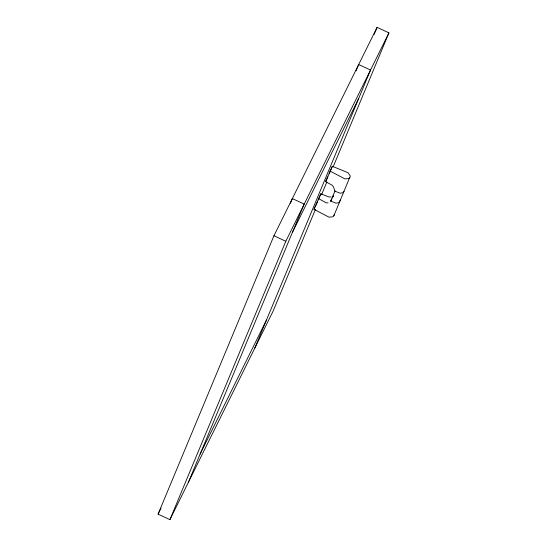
<?xml version="1.0" encoding="UTF-8"?>
<svg xmlns="http://www.w3.org/2000/svg" width="547" height="547" viewBox="0 0 547 547"><rect width="100%" height="100%" fill="white"/><g stroke="black" fill="none" stroke-linecap="round" stroke-linejoin="round"><path stroke-width="0.82" d="M340.268 200.161L339.051 202.622L335.933 203.19L330.771 201.098L335.051 190.869M331.024 196.92L328.911 196.975L320.815 193.795L313.985 209.303L329 217.18L333.096 216.749L333.93 215.621L350.312 176.031L348.042 172.736L332.344 166.274L325.574 181.645L332.111 185.173L333.547 186.971L334.908 191.122L340.084 193.221L343.201 192.653L344.042 191.525M333.93 215.621L334.313 214.287M315.393 209.522L273.049 311.25L169.912 519.65L158.076 514.125L273.951 235.75L377.088 27.35L388.924 32.875L333.123 166.938M290.382 203.293L292.351 198.575L304.187 204.099L188.312 482.475M356.07 70.823L358.688 64.525L370.524 70.05L254.649 348.425M169.912 519.65L285.794 241.275L388.924 32.875M374.127 34.447L377.088 27.35M316.665 203.764L317.622 201.467M318.258 199.928L320.815 193.795M329.198 173.843L332.344 166.274M321.629 194.534L326.887 181.919M292.406 232.413L358.743 98.371M158.076 514.125L161.078 508.054M325.574 181.645L327.243 178.274M327.544 177.666L327.933 176.866M313.985 209.303L314.71 207.833M315.181 206.882L316.344 204.53M200.099 454.154L266.437 320.111M330.723 201.077L331.66 199.17M333.267 195.929L332.275 197.939L333.321 195.949M330.771 201.098L331.714 199.197M349.936 177.365L349.095 178.493L344.986 178.917L329.985 171.047M328.063 202.896L326.067 202.732L318.45 198.575M273.951 235.75L285.794 241.275"/></g></svg>
